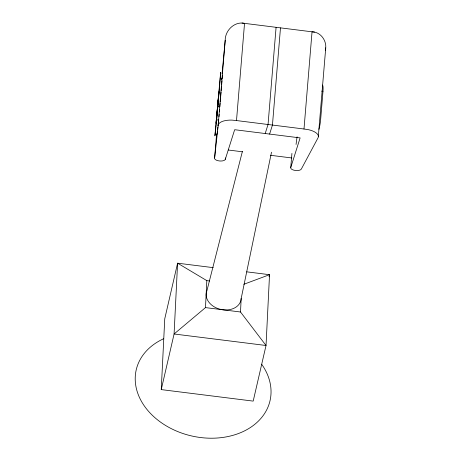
<?xml version="1.0" encoding="UTF-8"?>
<svg xmlns="http://www.w3.org/2000/svg" width="461" height="461" viewBox="0 0 461 461"><rect width="100%" height="100%" fill="white"/><g stroke="black" fill="none" stroke-linecap="round" stroke-linejoin="round"><path stroke-width="0.69" d="M222.611 72.498L222.582 73.322M246.727 271.84L269.535 274.693L266.032 345.496L253.193 401.11L161.246 389.603L164.756 318.793L177.594 263.185L213.23 267.645M271.506 152.216L241.178 298.503L240.509 311.993L266.032 345.496L174.085 333.989L205.485 307.608L206.822 280.634L177.594 263.185L174.085 333.989L161.246 389.603M217.874 105.339L218.399 99.518L217.333 111.078L218.491 95.986L217.575 106.186L217.725 105.702M218.353 98.833L219.004 91.814L217.851 104.128M222.427 75.483L222.167 78.687L220.214 78.514L220.658 72.325L214.912 135.851L217.114 115.434L220.214 78.514M318.413 136.45A15.098 6.483 4.7 0 0 308.484 129.691L303.995 129.005L312.039 31.809C320.205 31.884 326.411 39.951 325.743 47.84L318.246 137.424L301.425 168.876A5.399 2.317 4.7 0 1 295.374 170.461A5.399 2.317 4.7 0 1 290.753 167.539L300.123 137.902L234.661 129.708L225.285 159.345A5.399 2.317 4.7 0 1 219.234 160.935A5.399 2.317 4.7 0 1 214.613 158.008L216.601 133.984M214.613 158.008L218.122 125.888L225.199 40.314C225.083 30.512 234.545 21.102 244.537 23.361L236.499 120.557L303.995 129.005M220.133 103.327L219.839 106.848L217.886 106.681M220.249 101.921L220.594 97.697M220.715 96.286L221.061 92.062M221.176 90.656L221.528 86.432M221.643 85.026L221.995 80.796M225.285 159.345L225.4 157.933M276.087 27.314L268.048 124.505L265.19 133.529M280.49 27.862L272.451 125.052L269.593 134.082M290.753 167.539L291.922 153.404M322.406 85.06A10.88 1.792 -80.7 0 1 322.977 91.376L320.643 119.537A9.94 1.637 -80.7 0 1 318.926 129.299M219.632 109.309L219.407 111.89M216.509 119.791L217.638 107.194L217.454 107.788M221.528 79.707L221.66 78.278M222.064 73.979L225.199 40.314M219.182 114.42L218.969 116.719M218.122 125.888L218.652 123.963A15.098 6.483 4.7 0 1 231.935 120.108L236.499 120.557M218.405 122.177L218.704 119.411M217.39 131.443L217.079 134.289L215.126 134.122M217.546 130.014L217.857 127.167M218.013 125.738L218.249 123.6M325.449 50.335L325.743 47.84M296.048 144.431L297.074 136.836M269.057 276.779L269.535 274.693L243.823 284.281M242.382 151.479L206.92 290.707A17.72 13.415 13 0 0 220.715 309.4A17.72 13.415 13 0 0 241.178 298.503M218.428 96.839L218.537 96.476M217.967 103.034L218.088 102.636M216.682 119.866L218.635 120.039M242.037 23.05L314.54 32.126M228.27 150.009L242.555 151.802M270.411 155.288L291.842 157.967M206.822 280.634L209.622 280.985M205.485 307.608L240.509 311.993M321.703 91.169L322.977 91.376M261.704 364.276A68.666 51.978 13 0 1 239.276 433.213A68.666 51.978 13 0 1 146.754 409.184A68.666 51.978 13 0 1 163.551 338.777M217.552 106.387L216.048 123.185L217.552 106.387"/></g></svg>
